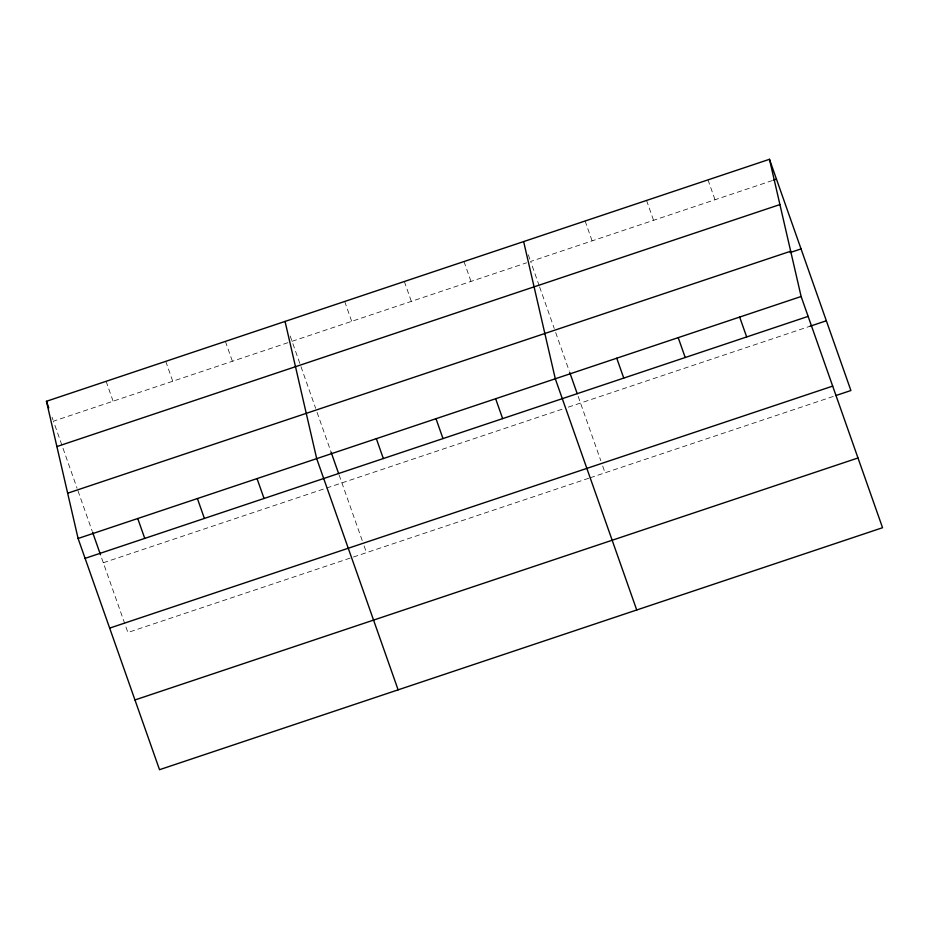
<?xml version="1.0" encoding="UTF-8"?>
<svg xmlns="http://www.w3.org/2000/svg" width="929" height="929" viewBox="0 0 929 929"><rect width="100%" height="100%" fill="white"/><g stroke="black" fill="none" stroke-linecap="round" stroke-linejoin="round"><path stroke-width="0.7" stroke-dasharray="4.64 3.48" d="M287.978 342.662L53.452 421.162L77.072 488.224M292.054 341.303L526.58 262.814M772.382 180.551L530.645 261.455L539.145 285.586M103.316 562.753L562.893 408.946M568.316 407.134L809.949 326.265M588.812 478.238L127.877 632.498L100.971 556.111M590.159 477.785L834.509 396.009M708.014 179.866L715.016 199.747M646.561 200.432L653.563 220.312M585.107 220.997L592.11 240.878M528.311 254.825L530.18 260.12M539.621 286.933L554.265 328.506M555.681 332.524L569.268 371.112M578.175 396.393L600.819 460.726M602.712 466.091L605.069 472.791M464.001 261.537L471.003 281.417M404.347 281.499L411.35 301.379M344.694 301.461L351.696 321.341M290.185 336.008L315.663 408.365M317.079 412.383L331.142 452.295M339.108 474.916L362.229 540.573M364.11 545.938L366.479 552.65M225.399 341.384L232.401 361.265M165.745 361.346L172.748 381.227M106.103 381.32L113.106 401.2M52.047 417.179L52.988 419.838M78.013 490.907L92.064 530.819"/><path stroke-width="1.39" d="M769.479 159.3L801.123 296.502L882.55 527.718L159.521 769.7L78.094 538.483L46.45 401.282L769.479 159.3L850.906 390.517L835.879 395.545M773.741 180.087L776.481 179.181M56.89 446.559L779.919 204.577M67.654 493.206L790.684 251.225M790.114 252.572L801.042 248.914M78.094 538.483L801.123 296.502M85.096 558.364L808.125 316.383M809.949 326.265L826.345 320.772M109.657 628.109L832.686 386.116M134.96 699.955L857.99 457.974M739.67 317.068L746.672 336.948M678.205 337.633L685.207 357.514M616.751 358.199L623.754 378.08M569.732 372.448L577.234 393.733M636.725 609.993L555.298 378.777L523.642 241.575M495.645 398.738L502.647 418.619M435.991 418.7L442.994 438.581M376.35 438.662L383.34 458.543M331.142 452.295L338.632 473.593M398.123 689.852L316.696 458.624L285.052 321.422M257.043 478.586L264.045 498.467M197.401 498.548L204.392 518.428M137.747 518.521L144.75 538.39M46.45 401.282L48.784 407.901M92.54 532.154L100.506 554.776"/></g></svg>
